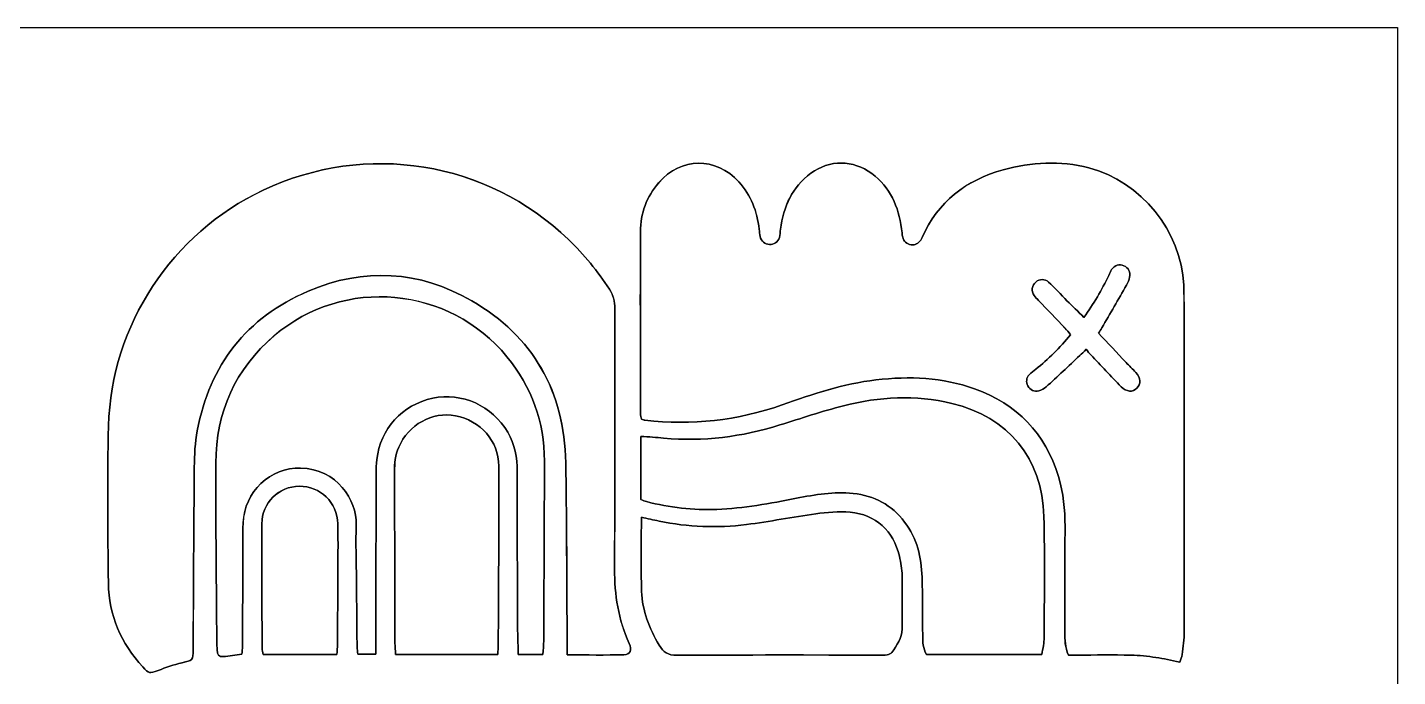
# Model space of a CAD drawing. Extents: x 0 to 300, y 0 to 232.
# Drawn here: x 199.4 to 300, y 184.3 to 231.9 of the extents above; entities that cross this region are included whole.
import ezdxf

# ---------------------------------------------------------------- set-up
doc = ezdxf.new("R2010")
doc.units = 0
doc.layers.get('0').update_dxf_attribs({"linetype": 'CONTINUOUS'})

msp = doc.modelspace()

# ---------------------------------------------------------------- linework, layer by layer
at = {"color": 7}
for points in [[(276.975244, 210.601804)], [(276.975244, 210.601804)], [(244.48457, 195.936078)], [(244.48457, 195.936078)], [(222.130051, 185.881052)], [(222.130051, 185.881052)], [(233.950344, 185.878476)], [(233.950344, 185.878476)], [(237.254515, 185.878619)], [(237.254515, 185.878619)], [(273.890284, 185.860733)], [(273.890284, 185.860733)]]:
    msp.add_lwpolyline(points, close=True, dxfattribs=at)
for points in [[(239.025792, 185.83741), (239.026364, 185.83741)], [(239.025792, 185.83741), (239.026364, 185.83741)], [(284.019572, 185.315428), (284.020001, 185.315428)], [(284.02043, 185.315428), (284.020001, 185.315428)]]:
    msp.add_lwpolyline(points, dxfattribs=at)
for points in [[(0, 231.870004), (100.000805, 231.870004), (200.001611, 231.870004), (300.002416, 231.870004)], [(300.002416, 231.870004), (300.002416, 154.580004), (300.002416, 77.290004), (300.002416, 0.000005)], [(216.712912, 219.928516), (224.28194, 223.49983), (233.121726, 222.07511), (239.131533, 216.308123)], [(239.132392, 216.308266), (233.122585, 222.075254), (224.282942, 223.499973), (216.71377, 219.928659)], [(245.753181, 220.474966), (247.402404, 222.368725), (249.951074, 222.391333), (251.643081, 220.539498)], [(251.643796, 220.539498), (249.95179, 222.39119), (247.40312, 222.368725), (245.753896, 220.474966)], [(256.92257, 221.169798), (258.296637, 222.181281), (260.027134, 222.171551), (261.39562, 221.151196)], [(261.396336, 221.151196), (260.027993, 222.171551), (258.297352, 222.181281), (256.923286, 221.169798)], [(265.089846, 216.44892), (266.24499, 219.095319), (268.322759, 220.66427), (271.035693, 221.422633)], [(271.036409, 221.422633), (268.323475, 220.66427), (266.245848, 219.095319), (265.090562, 216.44892)], [(271.035693, 221.422633), (273.11332, 222.003424), (275.222426, 222.114889), (277.34212, 221.562715)], [(277.342835, 221.562715), (275.223141, 222.114889), (273.113892, 222.003567), (271.036409, 221.422633)], [(277.34212, 221.562715), (281.182152, 220.562392), (284.132897, 216.934129), (284.303028, 212.972616)], [(284.303743, 212.972616), (284.133612, 216.934129), (281.182724, 220.562249), (277.342835, 221.562715)], [(244.418034, 216.880901), (244.424616, 218.222344), (244.859744, 219.448887), (245.753181, 220.474966)], [(245.753896, 220.474966), (244.86046, 219.448887), (244.425331, 218.222201), (244.418749, 216.880901)], [(251.643081, 220.539498), (252.542813, 219.554772), (252.970644, 218.366432), (253.138342, 217.066628)], [(253.139058, 217.066628), (252.971359, 218.366432), (252.543529, 219.554915), (251.643796, 220.539498)], [(254.700426, 217.065913), (254.915772, 218.718284), (255.541922, 220.153449), (256.92257, 221.169798)], [(256.923286, 221.169798), (255.542637, 220.153449), (254.916487, 218.718427), (254.701141, 217.065913)], [(261.39562, 221.151196), (262.749082, 220.142145), (263.363499, 218.726297), (263.584426, 217.101398)], [(263.585141, 217.101398), (263.364214, 218.726154), (262.749798, 220.142002), (261.396336, 221.151196)], [(205.364091, 202.63485), (205.549961, 210.0223), (210.029021, 216.775016), (216.712912, 219.928516)], [(216.71377, 219.928659), (210.029736, 216.775159), (205.550677, 210.022444), (205.364949, 202.634993)], [(239.131533, 216.308123), (240.275086, 215.210787), (241.266681, 213.985817), (242.141659, 212.662403)], [(242.142518, 212.662546), (241.267539, 213.98596), (240.275945, 215.21093), (239.132392, 216.308266)], [(244.419465, 203.558621), (244.41274, 207.999476), (244.396285, 212.440189), (244.418034, 216.880901)], [(244.418749, 216.880901), (244.396571, 212.440189), (244.413026, 207.999476), (244.42018, 203.558621)], [(253.138342, 217.066628), (253.161665, 216.885193), (253.158088, 216.698178), (253.200871, 216.521895)], [(253.201587, 216.521895), (253.158804, 216.698035), (253.162524, 216.885193), (253.139058, 217.066628)], [(253.200871, 216.521895), (253.284148, 216.179058), (253.557874, 215.959276), (253.883684, 215.942964)], [(253.884399, 215.942964), (253.558589, 215.959419), (253.284864, 216.179058), (253.201587, 216.521895)], [(253.883684, 215.942964), (254.200908, 215.926938), (254.512409, 216.126545), (254.616147, 216.457792)], [(254.616863, 216.457792), (254.512981, 216.126688), (254.201623, 215.927081), (253.884399, 215.942964)], [(254.616147, 216.457792), (254.67653, 216.650244), (254.673954, 216.862586), (254.700426, 217.065913)], [(254.701141, 217.065913), (254.67467, 216.862586), (254.677245, 216.650387), (254.616863, 216.457792)], [(263.584426, 217.101398), (263.612042, 216.897642), (263.623202, 216.690452), (263.666844, 216.49013)], [(263.667559, 216.49013), (263.623918, 216.690452), (263.612757, 216.897642), (263.585141, 217.101398)], [(263.666844, 216.49013), (263.738101, 216.162317), (263.965038, 215.97988), (264.286698, 215.931088)], [(264.287413, 215.931088), (263.965753, 215.97988), (263.738817, 216.162317), (263.667559, 216.49013)], [(264.989972, 216.269203), (265.030322, 216.324005), (265.062517, 216.386391), (265.089846, 216.44892)], [(265.090562, 216.44892), (265.063232, 216.386391), (265.031038, 216.324005), (264.990687, 216.269203)], [(264.286698, 215.931088), (264.589041, 215.8853), (264.815978, 216.03268), (264.989972, 216.269203)], [(264.990687, 216.269203), (264.816693, 216.03268), (264.589757, 215.8853), (264.287413, 215.931088)], [(232.02811, 211.816471), (228.188078, 214.041192), (224.092206, 214.26913), (220.012074, 212.523751)], [(220.012932, 212.523895), (224.093065, 214.26913), (228.188937, 214.041192), (232.028969, 211.816614)], [(279.910679, 214.387892), (279.586157, 214.531838), (279.231873, 214.43182), (279.007799, 214.111734)], [(279.007942, 214.11159), (279.231873, 214.431534), (279.5863, 214.531695), (279.910822, 214.387749)], [(280.327778, 213.541102), (280.415491, 213.910553), (280.239207, 214.241943), (279.910679, 214.387892)], [(279.910822, 214.387749), (280.23935, 214.2418), (280.415634, 213.91041), (280.327921, 213.540959)], [(217.533946, 209.258501), (222.635578, 213.605491), (230.3693, 212.89864), (234.612266, 207.713874)], [(234.612409, 207.713588), (230.369443, 212.898354), (222.635721, 213.605205), (217.534089, 209.258215)], [(274.379642, 213.190538), (274.098762, 213.450671), (273.69869, 213.420622), (273.438843, 213.193114)], [(273.438987, 213.19297), (273.698833, 213.420479), (274.098905, 213.450527), (274.379785, 213.190395)], [(278.794742, 213.68333), (278.28578, 212.610462), (277.69898, 211.584956), (276.975244, 210.601804)], [(276.975244, 210.601804), (277.69898, 211.584956), (278.28578, 212.610462), (278.794885, 213.683187)], [(279.007799, 214.111734), (278.917367, 213.982526), (278.863137, 213.827562), (278.794742, 213.68333)], [(278.794885, 213.683187), (278.863424, 213.827419), (278.91751, 213.982383), (279.007942, 214.11159)], [(280.101271, 212.969325), (280.201861, 213.146181), (280.280846, 213.343355), (280.327778, 213.541102)], [(280.327921, 213.540959), (280.280989, 213.343212), (280.202005, 213.146038), (280.101414, 212.969182)], [(220.012074, 212.523751), (215.498816, 210.593075), (212.79318, 207.111477), (211.877994, 202.282426)], [(211.878852, 202.282569), (212.794038, 207.11162), (215.499675, 210.593219), (220.012932, 212.523895)], [(242.141659, 212.662403), (242.433414, 212.220979), (242.53844, 211.768966), (242.537438, 211.244981)], [(242.538297, 211.245124), (242.539728, 211.769109), (242.434273, 212.220979), (242.142518, 212.662546)], [(273.438843, 213.193114), (273.147089, 212.93756), (273.094146, 212.539348), (273.323515, 212.201805)], [(273.323658, 212.201662), (273.094146, 212.539205), (273.147232, 212.93756), (273.438987, 213.19297)], [(275.729241, 211.823769), (275.277228, 212.277355), (274.848968, 212.755982), (274.379642, 213.190538)], [(274.379785, 213.190395), (274.848968, 212.755696), (275.277228, 212.277212), (275.729384, 211.823626)], [(278.28807, 209.822551), (278.894617, 210.870235), (279.50288, 211.916919), (280.101271, 212.969325)], [(280.101414, 212.969182), (279.503023, 211.916775), (278.89476, 210.870092), (278.288213, 209.822408)], [(284.303028, 212.972616), (284.314761, 212.698318), (284.320771, 212.423447), (284.321057, 212.148863)], [(284.321772, 212.148863), (284.321772, 212.423447), (284.315476, 212.698175), (284.303743, 212.972616)], [(238.932785, 199.941376), (238.838633, 205.168066), (236.545231, 209.199406), (232.02811, 211.816471)], [(232.028969, 211.816614), (236.54609, 209.199549), (238.839492, 205.168352), (238.933643, 199.941519)], [(273.323515, 212.201805), (273.412515, 212.070737), (273.532566, 211.960131), (273.642743, 211.844373)], [(273.642886, 211.84423), (273.532566, 211.959988), (273.412658, 212.070594), (273.323658, 212.201662)], [(273.642743, 211.844373), (274.28964, 211.164709), (274.939542, 210.488049), (275.58458, 209.806525)], [(275.584723, 209.806382), (274.939685, 210.487906), (274.289783, 211.164709), (273.642886, 211.84423)], [(276.975244, 210.601804), (276.537111, 211.030779), (276.12874, 211.422838), (275.729241, 211.823769)], [(275.729384, 211.823626), (276.12874, 211.422838), (276.537254, 211.030779), (276.975244, 210.601804)], [(284.321057, 212.148863), (284.329213, 203.954114), (284.339086, 195.759365), (284.337083, 187.564759)], [(284.337798, 187.564759), (284.339801, 195.759508), (284.329785, 203.954257), (284.321772, 212.148863)], [(242.537438, 211.244981), (242.523988, 204.881749), (242.541445, 198.518373), (242.514544, 192.155141)], [(242.515403, 192.155284), (242.542303, 198.518516), (242.524847, 204.881892), (242.538297, 211.245124)], [(213.237895, 199.902027), (213.246337, 203.664362), (214.667336, 206.815859), (217.533946, 209.258501)], [(217.534089, 209.258215), (214.66748, 206.815716), (213.246337, 203.664076), (213.238038, 199.90174)], [(275.985081, 209.328327), (275.21055, 208.36721), (274.360325, 207.543314), (273.433549, 206.794968)], [(273.433692, 206.794825), (274.360468, 207.543171), (275.210693, 208.367067), (275.985224, 209.328184)], [(275.58458, 209.806525), (275.721085, 209.662007), (275.840849, 209.501606), (275.985081, 209.328327)], [(275.985224, 209.328184), (275.840992, 209.501463), (275.721228, 209.662007), (275.584723, 209.806382)], [(278.043963, 209.439792), (278.142979, 209.594327), (278.220533, 209.705505), (278.28807, 209.822551)], [(280.069649, 207.296918), (279.396567, 208.00706), (278.725201, 208.718776), (278.043963, 209.439792)], [(278.288213, 209.822408), (278.220676, 209.705362), (278.143122, 209.594183), (278.044106, 209.439649)], [(278.044106, 209.439649), (278.725344, 208.718633), (279.39671, 208.006917), (280.069792, 207.296775)], [(276.663457, 207.792143), (276.807689, 207.92736), (276.946484, 208.068301), (277.140224, 208.258035)], [(277.140367, 208.257892), (276.946627, 208.068158), (276.807832, 207.927217), (276.6636, 207.792)], [(277.140224, 208.258035), (277.275155, 208.090909), (277.36759, 207.958124), (277.477767, 207.84251)], [(277.47791, 207.842366), (277.36759, 207.958124), (277.275298, 208.090766), (277.140367, 208.257892)], [(234.612266, 207.713874), (236.429331, 205.493303), (237.368555, 202.932471), (237.36598, 200.054701)], [(237.366123, 200.054415), (237.368698, 202.932185), (236.429474, 205.493017), (234.612409, 207.713588)], [(274.205791, 205.50103), (275.032978, 206.255958), (275.846572, 207.025911), (276.663457, 207.792143)], [(276.6636, 207.792), (275.846715, 207.025911), (275.033121, 206.255815), (274.205934, 205.500887)], [(277.477767, 207.84251), (278.219531, 207.064115), (278.95872, 206.282573), (279.712217, 205.515625)], [(279.71236, 205.515482), (278.95872, 206.282286), (278.219531, 207.063829), (277.47791, 207.842366)], [(280.782653, 206.554438), (280.554858, 206.810708), (280.305743, 207.047946), (280.069649, 207.296918)], [(280.069792, 207.296775), (280.305886, 207.04766), (280.555144, 206.810564), (280.782796, 206.554295)], [(268.949625, 205.355367), (266.596412, 206.208167), (264.167363, 206.299028), (261.702256, 206.011279)], [(261.702972, 206.011279), (264.168222, 206.299028), (266.597127, 206.208167), (268.95034, 205.355367)], [(272.964509, 206.395039), (272.742438, 206.152077), (272.707095, 205.866475), (272.86306, 205.569426)], [(272.863203, 205.569283), (272.707238, 205.866332), (272.742581, 206.151934), (272.964652, 206.394896)], [(273.433549, 206.794968), (273.273578, 206.66576), (273.102016, 206.545567), (272.964509, 206.395039)], [(272.964652, 206.394896), (273.102159, 206.545567), (273.273721, 206.66576), (273.433692, 206.794825)], [(280.862638, 205.399438), (281.176858, 205.705931), (281.153535, 206.137768), (280.782653, 206.554438)], [(280.782796, 206.554295), (281.153678, 206.137625), (281.177001, 205.705788), (280.862781, 205.399295)], [(261.702256, 206.011279), (259.317135, 205.732974), (257.066373, 204.967458), (254.81976, 204.180049)], [(254.820476, 204.180049), (257.066945, 204.967315), (259.317851, 205.732974), (261.702972, 206.011279)], [(275.102805, 198.917443), (274.143977, 202.109004), (272.057479, 204.229128), (268.949625, 205.355367)], [(268.95034, 205.355367), (272.058195, 204.229128), (274.144693, 202.109004), (275.10352, 198.917443)], [(272.86306, 205.569426), (273.019169, 205.27252), (273.332243, 205.114551), (273.674365, 205.208846)], [(273.674508, 205.208703), (273.332387, 205.114265), (273.019312, 205.272377), (272.863203, 205.569283)], [(273.674365, 205.208846), (273.864814, 205.261502), (274.059556, 205.367673), (274.205791, 205.50103)], [(274.205934, 205.500887), (274.059842, 205.36753), (273.864957, 205.261359), (273.674508, 205.208703)], [(279.712217, 205.515625), (280.096979, 205.124138), (280.548991, 205.093661), (280.862638, 205.399438)], [(280.862781, 205.399295), (280.549134, 205.093518), (280.097122, 205.123995), (279.71236, 205.515482)], [(229.168512, 204.668405), (226.926335, 204.189206), (225.311739, 202.423081), (225.063912, 200.166881)], [(225.064055, 200.166595), (225.311739, 202.422794), (226.926478, 204.18892), (229.168655, 204.668119)], [(234.671933, 202.179689), (233.547697, 204.110508), (231.307952, 205.125569), (229.168512, 204.668405)], [(229.168655, 204.668119), (231.308096, 205.125426), (233.547697, 204.110222), (234.672076, 202.179403)], [(267.268207, 204.288938), (264.604781, 204.92954), (261.944932, 204.785451), (259.317421, 204.116089)], [(259.317564, 204.115946), (261.945075, 204.785308), (264.604924, 204.929397), (267.26835, 204.288795)], [(274.036233, 195.989879), (273.934355, 200.250158), (271.41745, 203.291048), (267.268207, 204.288938)], [(267.26835, 204.288795), (271.417593, 203.290762), (273.934498, 200.249872), (274.036376, 195.989736)], [(226.666346, 201.075914), (227.385931, 202.732149), (229.125729, 203.701708), (230.834763, 203.384198)], [(230.834763, 203.384198), (229.125729, 203.701565), (227.385931, 202.732006), (226.666346, 201.075914)], [(234.017595, 199.690401), (234.01087, 201.526639), (232.650683, 203.046941), (230.834763, 203.384198)], [(230.834763, 203.384198), (232.650683, 203.046941), (234.01087, 201.526639), (234.017595, 199.690401)], [(244.499451, 203.12335), (244.473409, 203.25871), (244.419751, 203.408665), (244.419465, 203.558621)], [(244.42018, 203.558621), (244.42018, 203.408665), (244.474124, 203.25871), (244.500166, 203.12335)], [(254.81976, 204.180049), (251.545638, 203.032632), (248.187953, 202.656599), (244.742842, 203.062251)], [(244.743557, 203.062251), (248.188669, 202.656599), (251.546354, 203.032632), (254.820476, 204.180049)], [(259.317421, 204.116089), (257.745608, 203.715731), (256.206133, 203.18731), (254.655067, 202.70668)], [(254.65521, 202.706536), (256.206276, 203.187166), (257.745751, 203.715588), (259.317564, 204.115946)], [(205.351213, 191.0993), (205.315298, 194.944197), (205.267364, 198.791813), (205.364091, 202.63485)], [(205.364949, 202.634993), (205.268222, 198.791956), (205.316157, 194.94434), (205.352071, 191.099443)], [(211.877994, 202.282426), (211.713014, 201.41174), (211.670947, 200.508287), (211.661789, 199.619143)], [(211.662648, 199.619286), (211.671662, 200.50843), (211.71373, 201.411883), (211.878852, 202.282569)], [(244.742842, 203.062251), (244.675734, 203.070121), (244.610629, 203.094875), (244.499451, 203.12335)], [(244.500166, 203.12335), (244.611345, 203.094875), (244.676449, 203.070121), (244.743557, 203.062251)], [(254.655067, 202.70668), (251.869874, 201.84372), (249.032168, 201.463251), (246.11834, 201.742558)], [(246.118483, 201.742415), (249.032311, 201.463108), (251.870017, 201.843577), (254.65521, 202.706536)], [(235.368911, 199.281028), (235.369054, 200.307393), (235.194774, 201.281817), (234.671933, 202.179689)], [(234.672076, 202.179403), (235.194917, 201.281531), (235.369197, 200.307107), (235.369054, 199.280742)], [(246.11834, 201.742558), (245.579044, 201.794212), (245.038174, 201.827981), (244.454664, 201.873483)], [(244.454664, 201.873483), (244.454664, 200.290222), (244.454664, 198.76849), (244.454664, 197.231303)], [(244.454807, 197.23116), (244.454807, 198.768347), (244.454807, 200.289936), (244.454807, 201.873339)], [(244.454807, 201.873339), (245.038317, 201.827838), (245.579187, 201.794069), (246.118483, 201.742415)], [(226.359996, 199.265288), (226.358136, 199.886859), (226.413511, 200.493835), (226.666346, 201.075914)], [(226.666346, 201.075914), (226.413511, 200.493835), (226.358279, 199.886859), (226.359996, 199.265288)], [(211.661789, 199.619143), (211.617003, 195.156252), (211.602122, 190.693075), (211.575794, 186.230042)], [(211.576652, 186.230185), (211.60298, 190.693219), (211.617718, 195.156395), (211.662648, 199.619286)], [(213.292268, 189.39556), (213.269947, 192.89762), (213.230025, 196.399824), (213.237895, 199.902027)], [(213.238038, 199.90174), (213.230168, 196.399537), (213.27009, 192.897334), (213.292411, 189.395274)], [(219.468342, 199.548315), (217.241476, 199.616997), (215.337271, 197.804511), (215.248128, 195.528565)], [(215.248271, 195.528279), (215.337414, 197.804225), (217.241619, 199.616711), (219.468486, 199.548029)], [(223.546758, 195.391917), (223.607856, 197.220429), (222.1249, 199.466469), (219.468342, 199.548315)], [(219.468486, 199.548029), (222.125043, 199.46604), (223.607999, 197.22), (223.546901, 195.391631)], [(225.063912, 200.166881), (225.026566, 199.826477), (225.01469, 199.481779), (225.013831, 199.139086)], [(225.013974, 199.138799), (225.015405, 199.481493), (225.026709, 199.82619), (225.064055, 200.166595)], [(226.359996, 199.265288), (226.371872, 195.080416), (226.381602, 190.895401), (226.395052, 186.710528)], [(226.395052, 186.710528), (226.381602, 190.895401), (226.371872, 195.080416), (226.359996, 199.265288)], [(233.981824, 187.342116), (233.998565, 191.458306), (234.032906, 195.574496), (234.017595, 199.690401)], [(234.017595, 199.690401), (234.032906, 195.574353), (233.998565, 191.458163), (233.981824, 187.342116)], [(235.389802, 188.224391), (235.377353, 191.909889), (235.368482, 195.59553), (235.368911, 199.281028)], [(235.369054, 199.280742), (235.369054, 195.595244), (235.377496, 191.909603), (235.389945, 188.224105)], [(237.36598, 200.054701), (237.362259, 195.659633), (237.335073, 191.264566), (237.313753, 186.869641)], [(237.313896, 186.869355), (237.335216, 191.264423), (237.362402, 195.65949), (237.366123, 200.054415)], [(239.024933, 188.406971), (238.998462, 192.251868), (239.002325, 196.097337), (238.932785, 199.941376)], [(238.933643, 199.941519), (239.003041, 196.09748), (238.99932, 192.252011), (239.025792, 188.407114)], [(219.371186, 198.210879), (217.85718, 198.195568), (216.628633, 197.006657), (216.619333, 195.455019)], [(216.619476, 195.454732), (216.628776, 197.00637), (217.857323, 198.195282), (219.371329, 198.210592)], [(222.196873, 195.444859), (222.162246, 197.030695), (220.909374, 198.226618), (219.371186, 198.210879)], [(219.371329, 198.210592), (220.909517, 198.226332), (222.162389, 197.030409), (222.197016, 195.444573)], [(225.013831, 199.139086), (225.002241, 194.995709), (224.994944, 190.852332), (224.986645, 186.708955)], [(224.986788, 186.708668), (224.99523, 190.852045), (225.002384, 194.995422), (225.013974, 199.138799)], [(275.586583, 195.2567), (275.591305, 196.499842), (275.461954, 197.722236), (275.102805, 198.917443)], [(275.10352, 198.917443), (275.462669, 197.722236), (275.59202, 196.499842), (275.587298, 195.2567)], [(244.454664, 197.231303), (244.610343, 197.175786), (244.734114, 197.120697), (244.863321, 197.087072)], [(244.863465, 197.086928), (244.734257, 197.120411), (244.610343, 197.175643), (244.454807, 197.23116)], [(250.028914, 196.511289), (252.002659, 196.585837), (253.938057, 196.94656), (255.869162, 197.328603)], [(255.869305, 197.32846), (253.9382, 196.946417), (252.002802, 196.585694), (250.029057, 196.511145)], [(255.869162, 197.328603), (257.242227, 197.600182), (258.6203, 197.824972), (260.025703, 197.687752)], [(260.025846, 197.687609), (258.620443, 197.824829), (257.24237, 197.600039), (255.869305, 197.32846)], [(260.025703, 197.687752), (261.586069, 197.535364), (262.859975, 196.840818), (263.811648, 195.588519)], [(263.811791, 195.588376), (262.860118, 196.840675), (261.586213, 197.535221), (260.025846, 197.687609)], [(244.863321, 197.087072), (246.557331, 196.646649), (248.279386, 196.445039), (250.028914, 196.511289)], [(250.029057, 196.511145), (248.279529, 196.445039), (246.557474, 196.646649), (244.863465, 197.086928)], [(257.280575, 196.189342), (255.582272, 195.960975), (253.898851, 195.61871), (252.199118, 195.404366)], [(252.199118, 195.404223), (253.898851, 195.618567), (255.582272, 195.960832), (257.280575, 196.189199)], [(259.805492, 196.305529), (258.97301, 196.379934), (258.113915, 196.30138), (257.280575, 196.189342)], [(257.280575, 196.189199), (258.113772, 196.301236), (258.972867, 196.379791), (259.805492, 196.305386)], [(263.422451, 193.07977), (262.993189, 194.945628), (261.705547, 196.135398), (259.805492, 196.305529)], [(259.805492, 196.305386), (261.705547, 196.135398), (262.993189, 194.945485), (263.422451, 193.079627)], [(215.248128, 195.528565), (215.206918, 194.477017), (215.223517, 193.423037), (215.219796, 192.370058)], [(215.219939, 192.369772), (215.22366, 193.422607), (215.207062, 194.476731), (215.248271, 195.528279)], [(216.619333, 195.455019), (216.601017, 192.414129), (216.628061, 189.373096), (216.641368, 186.332063)], [(216.641511, 186.331777), (216.628061, 189.37281), (216.60116, 192.413843), (216.619476, 195.454732)], [(222.193582, 190.917722), (222.198161, 192.426863), (222.229783, 193.936577), (222.196873, 195.444859)], [(222.197016, 195.444573), (222.229783, 193.936291), (222.198447, 192.426577), (222.193725, 190.917436)], [(223.569079, 191.341118), (223.558205, 192.691575), (223.501685, 194.04332), (223.546758, 195.391917)], [(223.546901, 195.391631), (223.501972, 194.043177), (223.558348, 192.691289), (223.569223, 191.340831)], [(244.48457, 195.936078), (244.48457, 194.057915), (244.437923, 192.276908), (244.499308, 190.499765)], [(244.499308, 190.499622), (244.437923, 192.276908), (244.48457, 194.057915), (244.48457, 195.936078)], [(245.784803, 195.658775), (245.364699, 195.747346), (244.945024, 195.837777), (244.48457, 195.936078)], [(244.48457, 195.936078), (244.945024, 195.837777), (245.364699, 195.747346), (245.784803, 195.658632)], [(252.199118, 195.404366), (250.053382, 195.133931), (247.908504, 195.210339), (245.784803, 195.658775)], [(245.784803, 195.658632), (247.908504, 195.210196), (250.053382, 195.133788), (252.199118, 195.404223)], [(263.811648, 195.588519), (264.721111, 194.391737), (265.047922, 192.997495), (265.090848, 191.530994)], [(265.090991, 191.530851), (265.047922, 192.997352), (264.721254, 194.391594), (263.811791, 195.588376)], [(274.056551, 187.131777), (274.065422, 190.084525), (274.106918, 193.038561), (274.036233, 195.989879)], [(274.036376, 195.989736), (274.106918, 193.038561), (274.065422, 190.084382), (274.056694, 187.131634)], [(275.570271, 187.497079), (275.572846, 190.083667), (275.576567, 192.670112), (275.586583, 195.2567)], [(275.587298, 195.2567), (275.577282, 192.670112), (275.573419, 190.083667), (275.570986, 187.497079)], [(215.219796, 192.370058), (215.212785, 190.401321), (215.211211, 188.432726), (215.203771, 186.463989)], [(215.203914, 186.463703), (215.211497, 188.43244), (215.212928, 190.401034), (215.219939, 192.369772)], [(242.514544, 192.155141), (242.506389, 190.247502), (242.790274, 188.421423), (243.594567, 186.683485)], [(243.595425, 186.683628), (242.791132, 188.421566), (242.50739, 190.247788), (242.515403, 192.155284)], [(263.625062, 191.657197), (263.615619, 192.132962), (263.529623, 192.614022), (263.422451, 193.07977)], [(263.422451, 193.079627), (263.529623, 192.613878), (263.615619, 192.132819), (263.625062, 191.657054)], [(223.611004, 186.466422), (223.593404, 188.09132), (223.582387, 189.716219), (223.569079, 191.341118)], [(223.569223, 191.340831), (223.58253, 189.715933), (223.593547, 188.091034), (223.611147, 186.466135)], [(263.631644, 187.746623), (263.624919, 189.050148), (263.651104, 190.354245), (263.625062, 191.657197)], [(263.625062, 191.657054), (263.651104, 190.354102), (263.624919, 189.050005), (263.631644, 187.74648)], [(265.090848, 191.530994), (265.132486, 190.112857), (265.120038, 188.693145), (265.135348, 187.274149)], [(265.135491, 187.274006), (265.120324, 188.693002), (265.13263, 190.112571), (265.090991, 191.530851)], [(207.880709, 184.955564), (206.296304, 186.697221), (205.373248, 188.732923), (205.351213, 191.0993)], [(205.352071, 191.099443), (205.373964, 188.733067), (206.29702, 186.697508), (207.881568, 184.955707)], [(222.175982, 186.596202), (222.184997, 188.036661), (222.189289, 189.477263), (222.193582, 190.917722)], [(222.193725, 190.917436), (222.189432, 189.476977), (222.184997, 188.036518), (222.176125, 186.595916)], [(244.499308, 190.499765), (244.548243, 189.081198), (245.078954, 187.787832), (245.78466, 186.559715)], [(245.78466, 186.559571), (245.078811, 187.787689), (244.5481, 189.081055), (244.499308, 190.499622)], [(213.333907, 186.237196), (213.312443, 187.289746), (213.299136, 188.342581), (213.292268, 189.39556)], [(213.292411, 189.395274), (213.299279, 188.342438), (213.312587, 187.289603), (213.33405, 186.23691)], [(235.445463, 185.878619), (235.425431, 186.684057), (235.392521, 187.454153), (235.389802, 188.224391)], [(235.389945, 188.224105), (235.392664, 187.453867), (235.425574, 186.683771), (235.445606, 185.878333)], [(239.026364, 185.83741), (239.026364, 186.768908), (239.031086, 187.587939), (239.024933, 188.406971)], [(239.025792, 188.407114), (239.031229, 187.588082), (239.025792, 186.768908), (239.025792, 185.83741)], [(233.950344, 185.878476), (233.961934, 186.396166), (233.979963, 186.869069), (233.981824, 187.342116)], [(233.981824, 187.342116), (233.979963, 186.869212), (233.961934, 186.396309), (233.950344, 185.878476)], [(262.874713, 186.020848), (263.228282, 186.548697), (263.635222, 187.054653), (263.631644, 187.746623)], [(263.631644, 187.74648), (263.635222, 187.05451), (263.228282, 186.548697), (262.874713, 186.020705)], [(265.135348, 187.274149), (265.140356, 186.796381), (265.155094, 186.318326), (265.407929, 185.860876)], [(265.408072, 185.860733), (265.155094, 186.318183), (265.140499, 186.796238), (265.135491, 187.274006)], [(273.890284, 185.860733), (273.953671, 186.325338), (274.055263, 186.728271), (274.056551, 187.131777)], [(274.056694, 187.131634), (274.055263, 186.728414), (273.953671, 186.325338), (273.890284, 185.860733)], [(275.837415, 185.830542), (275.584866, 186.405896), (275.569699, 186.95163), (275.570271, 187.497079)], [(275.570986, 187.497079), (275.570986, 186.951487), (275.585724, 186.405896), (275.83813, 185.830542)], [(284.337083, 187.564759), (284.336939, 186.995844), (284.255666, 186.425928), (284.191992, 185.858873)], [(284.192708, 185.858873), (284.256238, 186.425928), (284.337655, 186.995988), (284.337798, 187.564759)], [(211.575794, 186.230042), (211.571072, 185.417163), (211.555046, 185.442919), (210.757907, 185.2622)], [(210.758766, 185.262343), (211.555905, 185.443062), (211.57193, 185.417306), (211.576652, 186.230185)], [(213.78921, 185.718648), (213.446373, 185.691747), (213.342635, 185.818666), (213.333907, 186.237196)], [(213.33405, 186.23691), (213.342778, 185.818523), (213.446373, 185.691461), (213.789353, 185.718362)], [(215.203771, 186.463989), (215.203771, 186.285559), (215.175582, 186.107273), (215.158269, 185.903087)], [(215.158412, 185.902801), (215.175725, 186.10713), (215.203198, 186.285273), (215.203914, 186.463703)], [(216.641368, 186.332063), (216.641368, 186.181678), (216.691019, 186.031293), (216.717347, 185.881338)], [(216.71749, 185.881052), (216.691019, 186.03115), (216.642083, 186.181392), (216.641511, 186.331777)], [(222.130051, 185.881052), (222.14808, 186.151057), (222.174694, 186.373558), (222.175982, 186.596202)], [(222.176125, 186.595916), (222.174694, 186.373558), (222.14808, 186.151057), (222.130051, 185.881052)], [(223.669097, 185.897507), (223.65021, 186.074506), (223.61315, 186.270249), (223.611004, 186.466422)], [(223.611147, 186.466135), (223.613436, 186.270106), (223.650353, 186.074363), (223.66924, 185.897221)], [(224.986645, 186.708955), (224.986645, 186.460555), (224.986645, 186.212156), (224.986645, 185.897507)], [(224.986788, 185.897221), (224.986788, 186.211869), (224.986788, 186.460269), (224.986788, 186.708668)], [(226.395052, 186.710528), (226.396483, 186.443385), (226.421953, 186.176384), (226.437978, 185.878476)], [(226.437978, 185.878476), (226.422096, 186.176384), (226.395911, 186.443385), (226.395052, 186.710528)], [(237.313753, 186.869641), (237.312322, 186.553848), (237.276979, 186.238627), (237.254515, 185.878619)], [(237.254515, 185.878619), (237.276979, 186.238484), (237.312322, 186.553848), (237.313896, 186.869355)], [(243.594567, 186.683485), (243.816352, 186.204286), (243.660673, 185.854867), (243.20122, 185.846282)], [(243.202079, 185.846425), (243.661532, 185.85501), (243.817211, 186.204429), (243.595425, 186.683628)], [(245.78466, 186.559715), (246.088434, 186.030864), (246.448442, 185.810081), (247.0889, 185.813944)], [(247.0889, 185.813801), (246.448299, 185.809937), (246.088434, 186.030721), (245.78466, 186.559571)], [(210.757907, 185.2622), (210.160232, 185.126839), (209.580442, 184.905197), (209.001082, 184.698722)], [(209.001941, 184.698865), (209.581444, 184.90534), (210.161233, 185.126839), (210.758766, 185.262343)], [(215.158269, 185.903087), (214.683648, 185.836838), (214.238218, 185.753847), (213.78921, 185.718648)], [(213.789353, 185.718362), (214.238504, 185.753561), (214.683792, 185.836552), (215.158412, 185.902801)], [(216.717347, 185.881338), (218.533983, 185.881052), (220.306977, 185.881052), (222.130051, 185.881052)], [(222.130051, 185.881052), (220.306977, 185.881052), (218.53384, 185.881052), (216.71749, 185.881052)], [(224.986645, 185.897507), (224.534203, 185.897507), (224.137422, 185.897507), (223.669097, 185.897507)], [(223.66924, 185.897221), (224.137565, 185.897221), (224.534346, 185.897221), (224.986788, 185.897221)], [(226.437978, 185.878476), (228.961894, 185.878476), (231.418273, 185.878476), (233.950344, 185.878476)], [(233.950344, 185.878476), (231.418273, 185.878476), (228.961894, 185.878476), (226.437978, 185.878476)], [(237.254515, 185.878619), (236.63881, 185.878619), (236.080198, 185.878619), (235.445463, 185.878619)], [(235.445606, 185.878333), (236.080198, 185.878619), (236.63881, 185.878619), (237.254515, 185.878619)], [(243.20122, 185.846282), (241.85434, 185.821098), (240.506458, 185.83741), (239.025792, 185.83741)], [(239.026364, 185.83741), (240.507031, 185.83741), (241.854912, 185.821098), (243.202079, 185.846425)], [(247.0889, 185.813944), (252.052024, 185.843563), (257.015434, 185.830542), (261.978701, 185.831257)], [(261.978701, 185.831114), (257.015434, 185.830399), (252.052024, 185.84342), (247.0889, 185.813801)], [(261.978701, 185.831257), (262.161566, 185.831257), (262.348152, 185.816806), (262.526153, 185.847712)], [(262.526153, 185.847569), (262.348152, 185.816663), (262.161566, 185.831114), (261.978701, 185.831114)], [(262.526153, 185.847712), (262.650925, 185.869462), (262.810896, 185.925838), (262.874713, 186.020848)], [(262.874713, 186.020705), (262.811039, 185.925695), (262.651068, 185.869319), (262.526153, 185.847569)], [(265.407929, 185.860876), (268.202137, 185.860733), (270.988618, 185.860733), (273.890284, 185.860733)], [(273.890284, 185.860733), (270.988761, 185.860733), (268.202137, 185.860733), (265.408072, 185.860733)], [(276.511356, 185.830542), (276.286566, 185.830685), (276.061632, 185.830542), (275.837415, 185.830542)], [(275.83813, 185.830542), (276.062348, 185.830542), (276.287281, 185.830685), (276.512071, 185.830542)], [(280.425364, 185.821957), (279.121124, 185.847426), (277.816025, 185.830256), (276.511356, 185.830542)], [(276.512071, 185.830542), (277.81674, 185.830256), (279.121839, 185.847426), (280.426079, 185.821957)], [(282.260744, 185.652255), (281.652623, 185.737392), (281.038349, 185.809937), (280.425364, 185.821957)], [(280.426079, 185.821957), (281.039065, 185.809937), (281.653338, 185.737535), (282.261459, 185.652255)], [(284.020001, 185.315428), (283.374964, 185.441345), (282.821646, 185.573557), (282.260744, 185.652255)], [(282.261459, 185.652255), (282.822075, 185.5737), (283.375393, 185.441345), (284.02043, 185.315428)], [(284.191992, 185.858873), (284.172961, 185.685595), (284.08668, 185.5199), (284.019572, 185.315428)], [(284.020001, 185.315428), (284.087252, 185.5199), (284.173391, 185.685595), (284.192708, 185.858873)], [(209.001082, 184.698722), (208.345027, 184.464917), (208.342595, 184.44789), (207.880709, 184.955564)], [(207.881568, 184.955707), (208.343596, 184.448033), (208.345886, 184.465061), (209.001941, 184.698865)]]:
    msp.add_open_spline(points, degree=3, dxfattribs=at)

doc.saveas('drawing.dxf')
